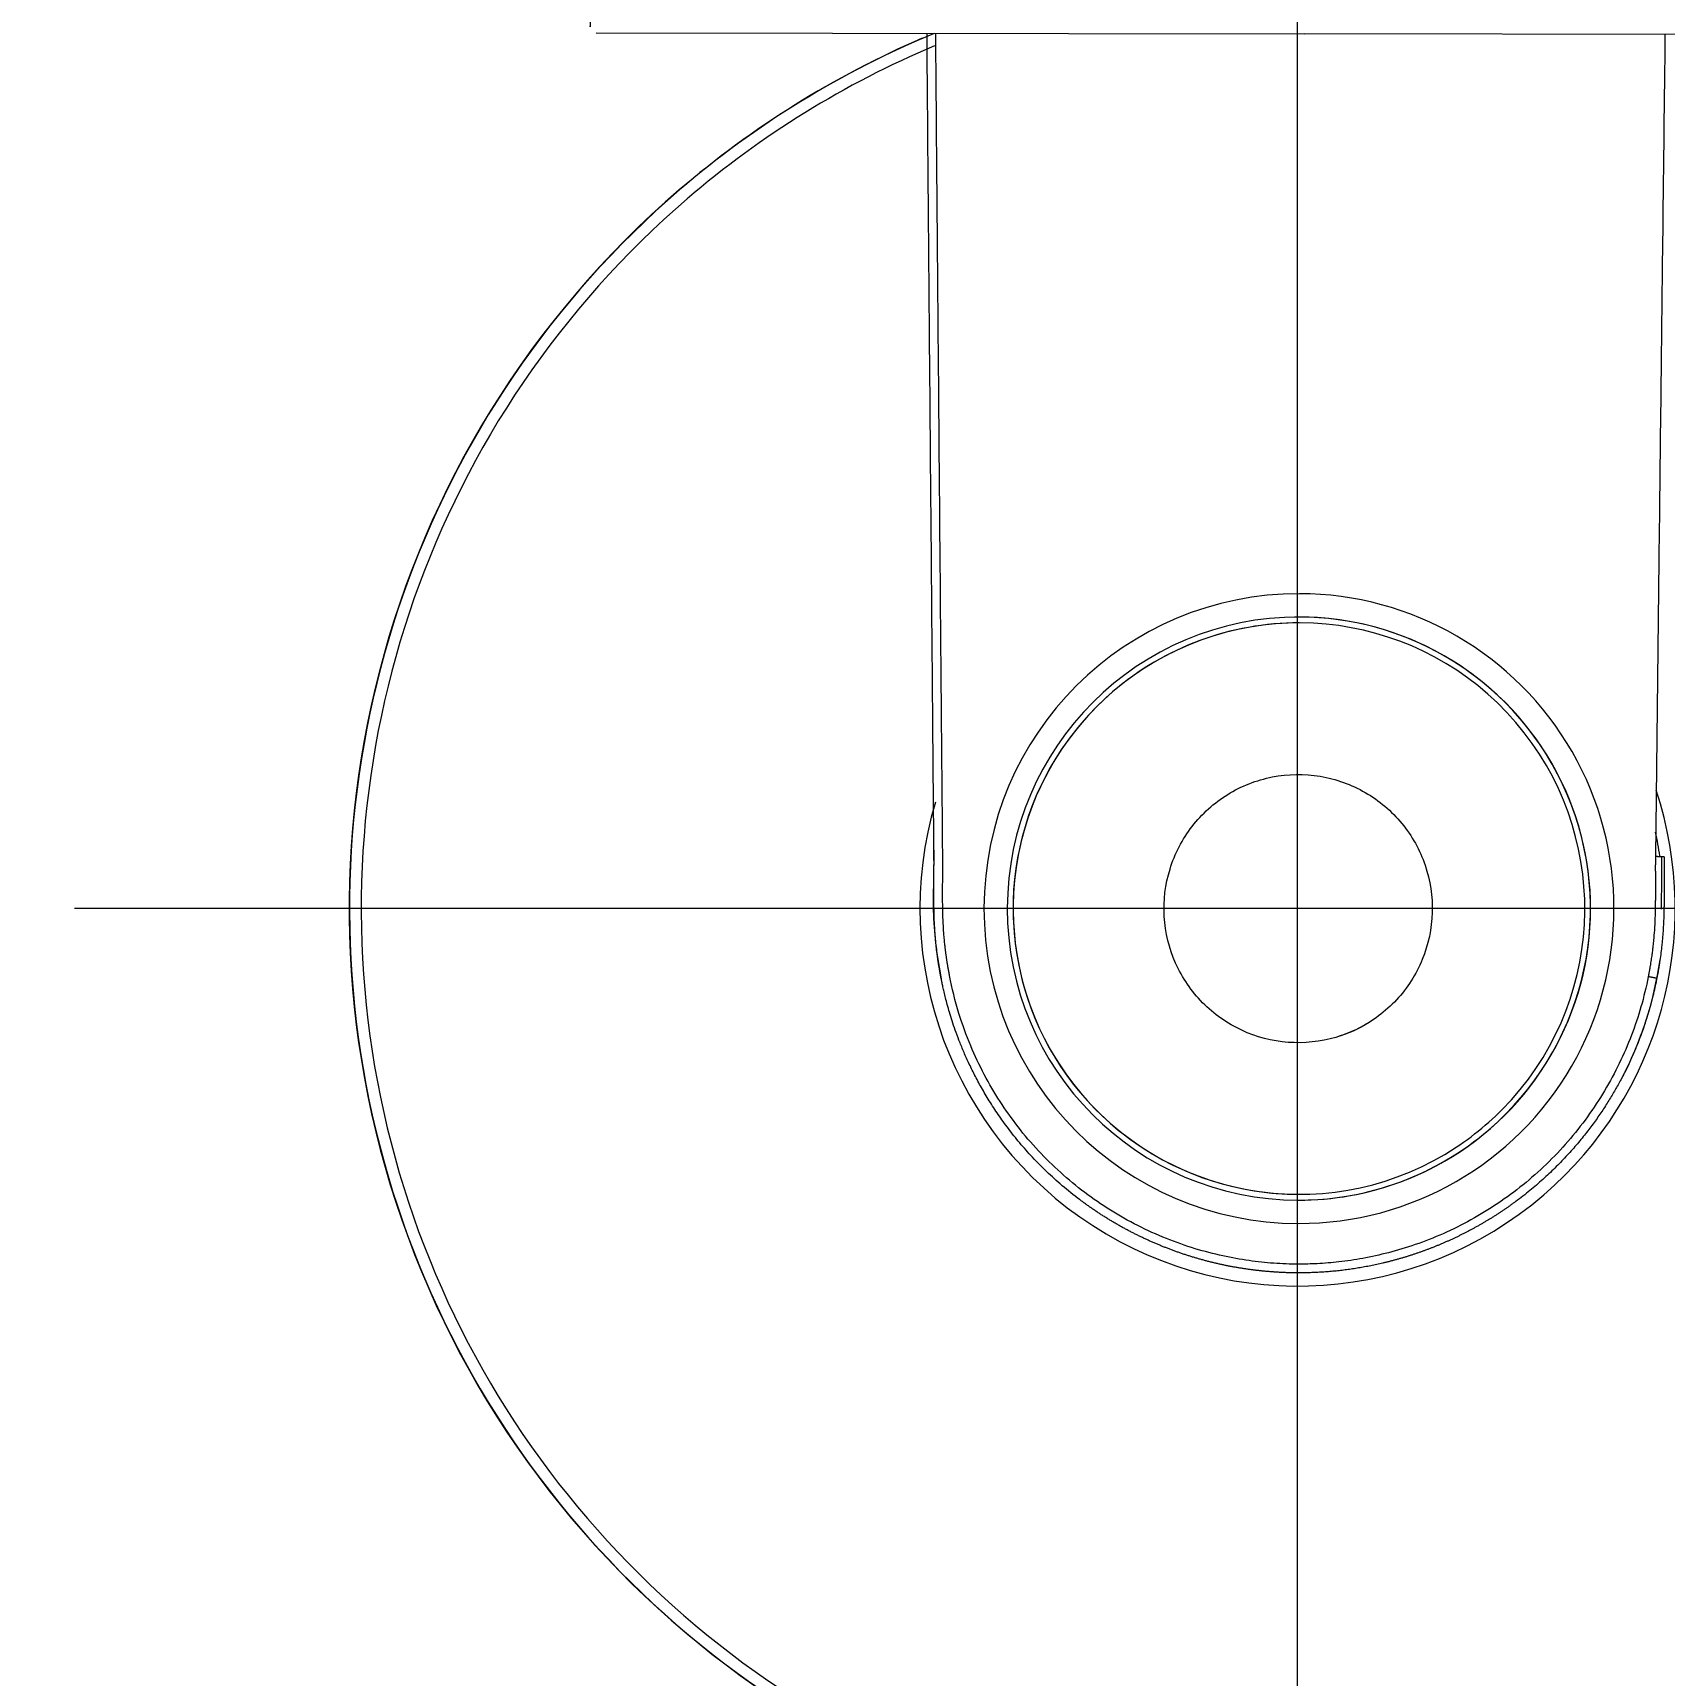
# Model space of a CAD drawing. Extents: x 16539 to 19738, y -91 to 2224.
# Drawn here: x 17392.9 to 17448.9, y 481.4 to 537.7 of the extents above; entities that cross this region are included whole.
import ezdxf
from ezdxf import colors
from ezdxf.entities.mleader import LeaderData, LeaderLine
from ezdxf.math import Vec2, Vec3

# ---------------------------------------------------------------- set-up
doc = ezdxf.new("R2010")
doc.units = 0
doc.header["$LTSCALE"] = 10
doc.header["$MEASUREMENT"] = 0
doc.header["$PDMODE"] = 3
doc.header["$PDSIZE"] = -10
doc.linetypes.add('CENTER2', pattern=[28.575, 19.05, -3.175, 3.175, -3.175])
doc.layers.get('0').update_dxf_attribs({"linetype": 'CONTINUOUS'})
doc.layers.get('DEFPOINTS').update_dxf_attribs({"linetype": 'CONTINUOUS'})
doc.layers.add('1', color=7, linetype='CONTINUOUS')
doc.layers.add('Cneter', color=1, linetype='CENTER2', lineweight=13)
doc.styles.add('Daelim Dimension', font='NanumGothic.ttf')
doc.dimstyles.new('DEFAULT', dxfattribs={"dimscale": 2, "dimtxt": 2, "dimasz": 2, "dimexe": 0, "dimexo": 2, "dimgap": 1, "dimtad": 1, "dimdec": 1, "dimzin": 9, "dimdsep": 46, "dimtxsty": 'Daelim Dimension', "dimcen": 0.5, "dimclrd": 5, "dimclre": 5, "dimclrt": 256, "dimadec": 1, "dimazin": 0, "dimtfac": 1, "dimtdec": 1, "dimtix": 1, "dimtmove": 0, "dimatfit": 3, "dimfxl": 1, "dimtolj": 1, "dimtzin": 1, "dimlwd": 9, "dimlwe": 9, "dimarcsym": 0})

# ---------------------------------------------------------------- blocks, each defined once
blk = doc.blocks.new('*D20')
at = {"color": 5, "lineweight": 9, "ltscale": 0.5, "transparency": 16777216}
for p, q in [((17390.359, 557.439), (17366.087, 557.439)), ((17368.087, 549.439), (17368.087, 515.69)), ((17390.359, 507.69), (17366.087, 507.69)), ((17368.087, 507.69), (17368.087, 465.475))]:
    blk.add_line(p, q, dxfattribs=at)
at = {"color": 5, "ltscale": 0.5, "transparency": 16777216}
for points in [[(17366.754, 549.439), (17369.42, 549.439), (17368.087, 557.439)], [(17366.754, 515.69), (17369.42, 515.69), (17368.087, 507.69)]]:
    blk.add_solid(points, dxfattribs=at)
at = {"layer": 'DEFPOINTS', "color": 0, "ltscale": 0.5, "transparency": 16777216}
for p in [(17368.087, 557.439), (17394.359, 557.439), (17394.359, 507.69)]:
    blk.add_point(p, dxfattribs=at)
at = {"color": 7, "ltscale": 0.5, "transparency": 16777216, "insert": (17355.229, 482.583), "char_height": 20, "attachment_point": 5, "rotation": 90, "style": 'Daelim Dimension'}
blk.add_mtext('\\A1;50', dxfattribs=at)

msp = doc.modelspace()

# ---------------------------------------------------------------- linework, layer by layer
at = {"layer": '1', "color": 7, "linetype": 'Continuous', "lineweight": 18}
for p, q in [((17412.246, 537.728), (17436.546, 537.69)), ((17489.185, 537.608), (17436.546, 537.69)), ((17430.956, 515.876), (17430.957, 515.876)), ((17429.061, 514.247), (17429.06, 514.247)), ((17424.069, 505.336), (17424.074, 505.336)), ((17443.626, 501.133), (17443.628, 501.133))]:
    msp.add_line(p, q, dxfattribs=at)
at = {"layer": '1', "color": 7, "linetype": 'Continuous', "lineweight": 13}
for p, q in [((17448.683, 519.643), (17448.565, 509.472)), ((17429.956, 515.122), (17429.954, 515.122))]:
    msp.add_line(p, q, dxfattribs=at)
at = {"layer": '1', "color": 7, "linetype": 'Continuous', "lineweight": 18}
for centre, major_axis, ratio, start_param, end_param in [((17412.077, 557.728), (0.031, 19.8), 0.001585, 2.555931, 4.712389), ((17436.28, 507.69), (0.051, 32.5), 0.999999, 0.408078, 0.711487), ((17436.291, 507.69), (-0.051, -32.5), 0.999999, 3.536368, 3.853079), ((17436.291, 507.69), (-0.051, -32.5), 0.999999, 3.853079, 6.994672), ((17436.28, 507.69), (-0.051, -32.5), 0.999999, 3.853079, 6.28315), ((17436.345, 507.69), (-0.017, -10.8), 0.999999, 3.141593, 6.283185), ((17436.345, 507.69), (0.015, 9.8), 0.999999, 3.980979, 6.866773), ((17436.345, 507.69), (-0.017, -10.8), 0.999999, 0, 3.141593), ((17436.343, 507.69), (-0.016, -10), 0.999999, 3.141593, 6.283185), ((17436.339, 507.69), (0.016, 10), 0.999999, 3.853079, 6.299251), ((17436.343, 507.69), (-0.016, -10), 0.999999, 0, 3.141593), ((17436.341, 507.69), (0.015, 9.8), 0.999999, 6.28315, 6.994672), ((17436.343, 507.69), (0.015, 9.8), 0.999999, 0.583587, 0.711487), ((17436.341, 507.69), (-0.015, -9.8), 0.999999, 3.853079, 6.28315), ((17436.343, 507.69), (0.015, 9.8), 0.999999, 0.711487, 0.839386), ((17436.345, 507.69), (-0.015, -9.8), 0.999999, 3.980979, 6.866773), ((17436.343, 507.69), (0.015, 9.8), 0.999999, 3.853079, 3.980979), ((17436.343, 507.69), (0.015, 9.8), 0.999999, 3.72518, 3.853079), ((17436.339, 507.69), (0.016, 10), 0.999999, 3.140821, 3.853079)]:
    msp.add_ellipse(centre, major_axis=major_axis, ratio=ratio, start_param=start_param, end_param=end_param, dxfattribs=at)
at = {"layer": '1', "color": 7, "linetype": 'Continuous', "lineweight": 13}
for centre, major_axis, start_param, end_param in [((17436.292, 507.69), (-0.05, -32.099), 3.541178, 3.853079), ((17436.292, 507.69), (-0.05, -32.099), 3.853079, 6.994672), ((17436.298, 507.69), (-0.02, -12.946), 0.711487, 1.891351), ((17436.298, 507.69), (-0.02, -12.946), 4.427942, 6.994672), ((17436.298, 507.69), (-0.02, -12.549), 1.716649, 1.782573), ((17436.298, 507.69), (-0.02, -12.549), 1.086171, 1.432728)]:
    msp.add_ellipse(centre, major_axis=major_axis, ratio=0.999999, start_param=start_param, end_param=end_param, dxfattribs=at)
for points, knots in [([(17423.743, 519.679), (17423.725, 521.797), (17423.691, 525.865), (17423.643, 531.457), (17423.611, 535.292), (17423.594, 537.297), (17423.591, 537.71)], [0, 0, 0, 0, 0.306396, 0.612792, 0.919188, 1, 1, 1, 1]), ([(17424.043, 519.681), (17424.025, 521.8), (17423.991, 525.868), (17423.944, 531.459), (17423.911, 535.293), (17423.894, 537.298), (17423.891, 537.709)], [0, 0, 0, 0, 0.306458, 0.612915, 0.919373, 1, 1, 1, 1]), ([(17448.892, 537.67), (17448.866, 535.462), (17448.801, 529.812), (17448.728, 523.56), (17448.683, 519.643)], [0, 0, 0, 0, 0.393267, 1, 1, 1, 1]), ([(17424.13, 509.51), (17424.123, 510.358), (17424.116, 511.205), (17424.101, 512.901), (17424.094, 513.748), (17424.072, 516.291), (17424.058, 517.986), (17424.043, 519.681)], [0, 0, 0, 0, 0.25, 0.25, 0.5, 0.5, 1, 1, 1, 1]), ([(17424.363, 505.392), (17424.359, 505.413), (17424.352, 505.454), (17424.34, 505.515), (17424.33, 505.575), (17424.319, 505.633), (17424.31, 505.69), (17424.3, 505.745), (17424.292, 505.799), (17424.283, 505.852), (17424.275, 505.903), (17424.268, 505.953), (17424.261, 506.002), (17424.254, 506.049), (17424.248, 506.095), (17424.242, 506.139), (17424.236, 506.182), (17424.231, 506.224), (17424.226, 506.264), (17424.221, 506.303), (17424.217, 506.34), (17424.213, 506.376), (17424.209, 506.411), (17424.205, 506.444), (17424.199, 506.499), (17424.188, 506.611), (17424.17, 506.816), (17424.149, 507.124), (17424.136, 507.427), (17424.131, 507.684), (17424.128, 507.851), (17424.127, 508.007), (17424.127, 508.166), (17424.127, 508.344), (17424.128, 508.532), (17424.129, 508.719), (17424.13, 508.891), (17424.131, 509.047), (17424.131, 509.186), (17424.131, 509.309), (17424.131, 509.415), (17424.13, 509.48), (17424.13, 509.51)], [0, 0, 0, 0, 0.015349, 0.030348, 0.044998, 0.0593, 0.073256, 0.086864, 0.100127, 0.113042, 0.12561, 0.137831, 0.149706, 0.161234, 0.172416, 0.183252, 0.193741, 0.203885, 0.213683, 0.223135, 0.232241, 0.241001, 0.249416, 0.257485, 0.265208, 0.28975, 0.339375, 0.414103, 0.514005, 0.55975, 0.600173, 0.635261, 0.673025, 0.716001, 0.764193, 0.809832, 0.851496, 0.889181, 0.922885, 0.952594, 0.978299, 1, 1, 1, 1]), ([(17448.565, 509.472), (17448.564, 509.448), (17448.564, 509.399), (17448.563, 509.324), (17448.563, 509.246), (17448.562, 509.166), (17448.562, 509.083), (17448.562, 509.004), (17448.563, 508.893), (17448.563, 508.713), (17448.564, 508.494), (17448.564, 508.277), (17448.563, 508.105), (17448.562, 507.921), (17448.56, 507.7), (17448.552, 507.368), (17448.534, 506.997), (17448.506, 506.655), (17448.486, 506.456), (17448.473, 506.345), (17448.465, 506.273), (17448.455, 506.195), (17448.444, 506.111), (17448.431, 506.021), (17448.417, 505.925), (17448.401, 505.822), (17448.384, 505.714), (17448.364, 505.599), (17448.342, 505.479), (17448.327, 505.397), (17448.319, 505.355)], [0, 0, 0, 0, 0.017538, 0.035708, 0.054512, 0.073953, 0.09403, 0.114739, 0.131229, 0.174637, 0.244905, 0.290624, 0.332174, 0.369557, 0.424411, 0.492335, 0.611094, 0.693901, 0.740846, 0.756866, 0.774391, 0.793422, 0.813961, 0.836006, 0.859561, 0.884625, 0.9112, 0.939286, 0.968884, 1, 1, 1, 1]), ([(17423.916, 506.324), (17423.916, 506.327), (17423.911, 506.367), (17423.897, 506.497), (17423.877, 506.711), (17423.858, 506.969), (17423.844, 507.229), (17423.836, 507.43), (17423.833, 507.579), (17423.831, 507.664), (17423.83, 507.743), (17423.829, 507.814), (17423.828, 507.877), (17423.828, 507.939), (17423.827, 508.025), (17423.827, 508.134), (17423.827, 508.268), (17423.827, 508.402), (17423.828, 508.542), (17423.829, 508.695), (17423.83, 508.848), (17423.83, 508.952), (17423.83, 508.997)], [0, 0, 0, 0, 0.003372, 0.045177, 0.146249, 0.244381, 0.335439, 0.437988, 0.469959, 0.501929, 0.533896, 0.557728, 0.581334, 0.604714, 0.627868, 0.677292, 0.72714, 0.777414, 0.828113, 0.883644, 0.949166, 1, 1, 1, 1])]:
    msp.add_open_spline(points, degree=3, knots=knots, dxfattribs=at)
at = {"layer": '1', "color": 7, "linetype": 'Continuous', "lineweight": 18}
for points, knots in [([(17423.829, 509.508), (17423.826, 509.909), (17423.82, 510.711), (17423.809, 511.915), (17423.799, 513.119), (17423.788, 514.387), (17423.777, 515.706), (17423.765, 517.063), (17423.754, 518.383), (17423.747, 519.251), (17423.743, 519.679)], [0, 0, 0, 0, 0.118368, 0.236738, 0.355107, 0.473476, 0.610592, 0.744052, 0.873855, 1, 1, 1, 1]), ([(17438.75, 503.784), (17438.395, 503.564), (17437.502, 503.164), (17435.967, 503.003), (17434.342, 503.426), (17432.97, 504.392), (17432.024, 505.779), (17431.626, 507.41), (17431.827, 509.076), (17432.6, 510.566), (17433.847, 511.689), (17435.41, 512.302), (17437.088, 512.326), (17438.668, 511.759), (17439.947, 510.674), (17440.764, 509.207), (17441.013, 507.548), (17440.663, 505.906), (17439.759, 504.492), (17438.666, 503.673), (17437.928, 503.376), (17437.697, 503.303)], [0, 0, 0, 0, 0.0417, 0.096648, 0.151596, 0.206544, 0.261492, 0.31644, 0.371388, 0.426336, 0.481284, 0.536232, 0.59118, 0.646128, 0.701076, 0.756023, 0.810971, 0.865919, 0.920867, 0.975815, 1, 1, 1, 1]), ([(17423.828, 509.689), (17423.82, 509.321), (17423.814, 508.586), (17423.792, 507.466), (17423.871, 506.558), (17423.98, 505.816), (17424.044, 505.46), (17424.079, 505.283)], [0, 0, 0, 0, 0.250415, 0.499593, 0.749845, 0.873659, 1, 1, 1, 1]), ([(17423.83, 508.997), (17423.83, 509.019), (17423.831, 509.082), (17423.831, 509.184), (17423.831, 509.299), (17423.831, 509.406), (17423.83, 509.474), (17423.83, 509.508)], [0, 0, 0, 0, 0.129462, 0.370137, 0.595444, 0.805396, 1, 1, 1, 1]), ([(17448.864, 509.468), (17448.864, 509.449), (17448.863, 509.408), (17448.863, 509.346), (17448.862, 509.281), (17448.862, 509.214), (17448.862, 509.145), (17448.862, 509.072), (17448.862, 508.971), (17448.862, 508.846), (17448.862, 508.704), (17448.863, 508.577), (17448.863, 508.411), (17448.863, 508.202), (17448.862, 507.99), (17448.86, 507.818), (17448.859, 507.705), (17448.857, 507.601), (17448.854, 507.514), (17448.852, 507.428), (17448.849, 507.341), (17448.845, 507.254), (17448.841, 507.167), (17448.836, 507.08), (17448.831, 506.993), (17448.826, 506.906), (17448.819, 506.819), (17448.812, 506.731), (17448.805, 506.643), (17448.797, 506.556), (17448.788, 506.468), (17448.772, 506.32), (17448.747, 506.109), (17448.718, 505.908), (17448.696, 505.771), (17448.685, 505.699), (17448.671, 505.615), (17448.654, 505.52), (17448.635, 505.412), (17448.62, 505.337), (17448.613, 505.298)], [0, 0, 0, 0, 0.014225, 0.029054, 0.044489, 0.06053, 0.077177, 0.09443, 0.112289, 0.149863, 0.183796, 0.214087, 0.240736, 0.302617, 0.364532, 0.392337, 0.425516, 0.446168, 0.466822, 0.487478, 0.508185, 0.528928, 0.549708, 0.570525, 0.591377, 0.612265, 0.633189, 0.654148, 0.675141, 0.696169, 0.71723, 0.738325, 0.802574, 0.869545, 0.884125, 0.901579, 0.921902, 0.945087, 0.971125, 1, 1, 1, 1]), ([(17424.068, 505.336), (17424.064, 505.356), (17424.057, 505.395), (17424.046, 505.453), (17424.036, 505.508), (17424.027, 505.559), (17424.019, 505.608), (17424.011, 505.654), (17424.004, 505.697), (17423.997, 505.738), (17423.991, 505.775), (17423.986, 505.809), (17423.981, 505.84), (17423.972, 505.9), (17423.959, 505.988), (17423.943, 506.105), (17423.929, 506.217), (17423.92, 506.29), (17423.916, 506.324)], [0, 0, 0, 0, 0.061488, 0.120022, 0.175595, 0.228197, 0.277823, 0.324466, 0.368123, 0.408788, 0.446459, 0.481132, 0.512805, 0.541477, 0.661361, 0.779257, 0.895148, 1, 1, 1, 1]), ([(17436.325, 495.195), (17436.305, 495.195), (17436.266, 495.195), (17436.207, 495.196), (17436.148, 495.197), (17436.089, 495.198), (17436.03, 495.199), (17435.971, 495.201), (17435.913, 495.202), (17435.854, 495.205), (17435.795, 495.207), (17435.736, 495.21), (17435.677, 495.213), (17435.618, 495.216), (17435.558, 495.22), (17435.499, 495.224), (17435.44, 495.228), (17435.381, 495.232), (17435.322, 495.237), (17435.263, 495.242), (17435.204, 495.247), (17435.145, 495.253), (17435.085, 495.259), (17435.026, 495.265), (17434.967, 495.271), (17434.908, 495.278), (17434.849, 495.285), (17434.789, 495.292), (17434.73, 495.3), (17434.671, 495.308), (17434.612, 495.316), (17434.552, 495.324), (17434.493, 495.333), (17434.434, 495.342), (17434.375, 495.351), (17434.316, 495.361), (17434.256, 495.371), (17434.197, 495.381), (17434.138, 495.391), (17434.079, 495.402), (17434.02, 495.413), (17433.961, 495.424), (17433.902, 495.436), (17433.843, 495.448), (17433.784, 495.46), (17433.725, 495.472), (17433.666, 495.485), (17433.607, 495.498), (17433.548, 495.512), (17433.489, 495.525), (17433.43, 495.539), (17433.371, 495.554), (17433.313, 495.568), (17433.254, 495.583), (17433.195, 495.598), (17433.137, 495.613), (17433.078, 495.629), (17433.019, 495.645), (17432.961, 495.661), (17432.903, 495.678), (17432.844, 495.695), (17432.786, 495.712), (17432.728, 495.729), (17432.669, 495.747), (17432.611, 495.765), (17432.553, 495.784), (17432.495, 495.802), (17432.437, 495.821), (17432.379, 495.84), (17432.321, 495.86), (17432.263, 495.88), (17432.206, 495.9), (17432.148, 495.92), (17432.09, 495.941), (17432.033, 495.962), (17431.975, 495.983), (17431.918, 496.005), (17431.861, 496.027), (17431.803, 496.049), (17431.746, 496.071), (17431.689, 496.094), (17431.632, 496.117), (17431.575, 496.14), (17431.518, 496.164), (17431.462, 496.188), (17431.405, 496.212), (17431.348, 496.237), (17431.292, 496.261), (17431.235, 496.286), (17431.179, 496.312), (17431.123, 496.337), (17431.067, 496.363), (17431.011, 496.39), (17430.955, 496.416), (17430.899, 496.443), (17430.843, 496.47), (17430.788, 496.498), (17430.732, 496.525), (17430.677, 496.553), (17430.622, 496.582), (17430.566, 496.61), (17430.511, 496.639), (17430.456, 496.668), (17430.402, 496.698), (17430.347, 496.727), (17430.292, 496.757), (17430.238, 496.788), (17430.183, 496.818), (17430.129, 496.849), (17430.075, 496.88), (17430.021, 496.912), (17429.967, 496.944), (17429.913, 496.976), (17429.86, 497.008), (17429.806, 497.041), (17429.753, 497.074), (17429.7, 497.107), (17429.647, 497.14), (17429.594, 497.174), (17429.541, 497.208), (17429.488, 497.242), (17429.436, 497.277), (17429.384, 497.312), (17429.331, 497.347), (17429.279, 497.382), (17429.227, 497.418), (17429.176, 497.454), (17429.124, 497.491), (17429.073, 497.527), (17429.021, 497.564), (17428.97, 497.601), (17428.919, 497.639), (17428.868, 497.676), (17428.633, 497.852), (17428.233, 498.174), (17427.696, 498.659), (17427.211, 499.15), (17426.774, 499.643), (17426.384, 500.133), (17426.036, 500.615), (17425.729, 501.086), (17425.459, 501.541), (17425.223, 501.98), (17425.018, 502.398), (17424.841, 502.794), (17424.69, 503.166), (17424.562, 503.512), (17424.454, 503.831), (17424.363, 504.123), (17424.288, 504.385), (17424.227, 504.618), (17424.177, 504.822), (17424.138, 504.994), (17424.108, 505.136), (17424.085, 505.246), (17424.073, 505.309), (17424.068, 505.336)], [0, 0, 0, 0, 0.003409, 0.00682, 0.010233, 0.013648, 0.017064, 0.020482, 0.023902, 0.027323, 0.030747, 0.034173, 0.037601, 0.041031, 0.044463, 0.047897, 0.051333, 0.054771, 0.058212, 0.061655, 0.065099, 0.068547, 0.071996, 0.075447, 0.078901, 0.082357, 0.085815, 0.089275, 0.092737, 0.096202, 0.099669, 0.103137, 0.106608, 0.110081, 0.113557, 0.117034, 0.120513, 0.123994, 0.127478, 0.130963, 0.13445, 0.13794, 0.141431, 0.144924, 0.14842, 0.151917, 0.155416, 0.158917, 0.16242, 0.165925, 0.169431, 0.17294, 0.17645, 0.179963, 0.183477, 0.186993, 0.190511, 0.194031, 0.197553, 0.201076, 0.204602, 0.208129, 0.211659, 0.21519, 0.218723, 0.222258, 0.225794, 0.229333, 0.232874, 0.236416, 0.23996, 0.243507, 0.247055, 0.250605, 0.254157, 0.257711, 0.261267, 0.264825, 0.268385, 0.271947, 0.27551, 0.279076, 0.282644, 0.286213, 0.289785, 0.293359, 0.296934, 0.300512, 0.304091, 0.307673, 0.311257, 0.314842, 0.31843, 0.32202, 0.325611, 0.329205, 0.332801, 0.336398, 0.339998, 0.3436, 0.347204, 0.35081, 0.354417, 0.358027, 0.361639, 0.365253, 0.368869, 0.372487, 0.376108, 0.37973, 0.383354, 0.38698, 0.390608, 0.394239, 0.397871, 0.401505, 0.405142, 0.40878, 0.412421, 0.416064, 0.419708, 0.423355, 0.427003, 0.430654, 0.434307, 0.437962, 0.441619, 0.445277, 0.448938, 0.452601, 0.456266, 0.459933, 0.463602, 0.467273, 0.511037, 0.552942, 0.592986, 0.631168, 0.667485, 0.701938, 0.734525, 0.765247, 0.794105, 0.8211, 0.846234, 0.869507, 0.890922, 0.910478, 0.928177, 0.944017, 0.957999, 0.970121, 0.980382, 0.988783, 0.995322, 1, 1, 1, 1]), ([(17436.326, 495.495), (17436.042, 495.495), (17435.477, 495.516), (17434.611, 495.608), (17433.711, 495.77), (17432.762, 496.018), (17431.783, 496.363), (17430.81, 496.805), (17429.873, 497.334), (17428.989, 497.941), (17428.163, 498.623), (17427.398, 499.376), (17426.702, 500.193), (17426.083, 501.067), (17425.538, 501.997), (17425.062, 503.004), (17424.651, 504.137), (17424.447, 504.954), (17424.363, 505.392)], [0, 0, 0, 0, 0.050495, 0.100865, 0.155053, 0.213397, 0.275673, 0.339812, 0.403759, 0.467284, 0.530858, 0.594575, 0.658298, 0.722084, 0.785343, 0.850175, 0.920476, 1, 1, 1, 1]), ([(17448.613, 505.298), (17448.609, 505.28), (17448.601, 505.238), (17448.586, 505.166), (17448.567, 505.073), (17448.542, 504.961), (17448.512, 504.828), (17448.475, 504.676), (17448.432, 504.505), (17448.38, 504.315), (17448.319, 504.106), (17448.249, 503.878), (17448.168, 503.632), (17448.074, 503.369), (17447.967, 503.089), (17447.845, 502.793), (17447.708, 502.481), (17447.552, 502.155), (17447.378, 501.815), (17447.183, 501.463), (17446.966, 501.099), (17446.726, 500.727), (17446.46, 500.346), (17446.168, 499.959), (17445.847, 499.568), (17445.497, 499.176), (17445.117, 498.783), (17444.704, 498.395), (17444.258, 498.012), (17443.914, 497.745), (17443.691, 497.582), (17443.602, 497.517), (17443.512, 497.454), (17443.422, 497.391), (17443.331, 497.33), (17443.24, 497.269), (17443.148, 497.209), (17443.056, 497.15), (17442.964, 497.091), (17442.871, 497.034), (17442.778, 496.977), (17442.684, 496.922), (17442.59, 496.867), (17442.495, 496.813), (17442.4, 496.76), (17442.305, 496.708), (17442.21, 496.656), (17442.114, 496.606), (17442.017, 496.556), (17441.921, 496.508), (17441.824, 496.46), (17441.727, 496.413), (17441.629, 496.367), (17441.531, 496.322), (17441.433, 496.277), (17441.334, 496.234), (17441.236, 496.192), (17441.137, 496.15), (17441.037, 496.109), (17440.938, 496.069), (17440.838, 496.031), (17440.738, 495.992), (17440.638, 495.955), (17440.537, 495.919), (17440.437, 495.884), (17440.336, 495.849), (17440.235, 495.816), (17440.133, 495.783), (17440.032, 495.751), (17439.93, 495.72), (17439.829, 495.69), (17439.727, 495.661), (17439.624, 495.633), (17439.522, 495.606), (17439.42, 495.579), (17439.317, 495.554), (17439.214, 495.529), (17439.112, 495.505), (17439.009, 495.482), (17438.906, 495.46), (17438.803, 495.439), (17438.7, 495.419), (17438.596, 495.399), (17438.493, 495.381), (17438.39, 495.363), (17438.286, 495.347), (17438.183, 495.331), (17438.079, 495.316), (17437.976, 495.302), (17437.873, 495.289), (17437.769, 495.276), (17437.666, 495.265), (17437.562, 495.254), (17437.459, 495.245), (17437.355, 495.236), (17437.252, 495.228), (17437.149, 495.221), (17437.046, 495.215), (17436.942, 495.209), (17436.839, 495.205), (17436.736, 495.201), (17436.633, 495.198), (17436.53, 495.196), (17436.427, 495.195), (17436.359, 495.195), (17436.325, 495.195)], [0, 0, 0, 0, 0.003107, 0.007404, 0.012893, 0.019572, 0.027443, 0.036503, 0.046754, 0.058194, 0.070824, 0.084642, 0.09965, 0.115846, 0.133231, 0.151805, 0.17157, 0.192526, 0.214673, 0.238012, 0.262544, 0.28827, 0.315189, 0.343301, 0.372607, 0.403106, 0.434796, 0.467678, 0.50175, 0.537011, 0.543397, 0.549778, 0.556153, 0.562522, 0.568885, 0.575243, 0.581594, 0.58794, 0.594279, 0.600613, 0.606941, 0.613263, 0.619579, 0.625889, 0.632193, 0.638492, 0.644784, 0.651071, 0.657352, 0.663627, 0.669896, 0.676159, 0.682416, 0.688668, 0.694914, 0.701154, 0.707388, 0.713617, 0.719839, 0.726057, 0.732268, 0.738474, 0.744674, 0.750869, 0.757058, 0.763242, 0.76942, 0.775593, 0.78176, 0.787922, 0.794078, 0.800229, 0.806375, 0.812515, 0.81865, 0.82478, 0.830904, 0.837023, 0.843136, 0.849244, 0.855346, 0.861442, 0.867533, 0.873618, 0.879698, 0.885771, 0.891839, 0.8979, 0.903955, 0.910004, 0.916047, 0.922083, 0.928113, 0.934137, 0.940154, 0.946165, 0.95217, 0.958169, 0.964161, 0.970148, 0.976129, 0.982104, 0.988074, 0.99404, 1, 1, 1, 1]), ([(17448.319, 505.355), (17448.251, 505.006), (17448.087, 504.327), (17447.755, 503.333), (17447.339, 502.37), (17446.835, 501.434), (17446.245, 500.538), (17445.577, 499.694), (17444.838, 498.914), (17444.035, 498.203), (17443.17, 497.563), (17442.253, 497.003), (17441.305, 496.532), (17440.356, 496.159), (17439.433, 495.88), (17438.555, 495.687), (17437.74, 495.567), (17437.003, 495.506), (17436.541, 495.495), (17436.326, 495.495)], [0, 0, 0, 0, 0.063309, 0.12444, 0.186739, 0.249993, 0.31386, 0.377816, 0.441569, 0.505155, 0.568951, 0.633135, 0.69656, 0.757389, 0.81476, 0.868347, 0.917521, 0.961623, 1, 1, 1, 1])]:
    msp.add_open_spline(points, degree=3, knots=knots, dxfattribs=at)
at = {"layer": '1', "color": 7, "linetype": 'Continuous', "lineweight": 13}
for points, weights in [([(17448.778, 509.469), (17448.72, 509.47), (17448.644, 509.471), (17448.565, 509.472)], [1.00000980246, 0.999137175091, 1.05652636024, 1.1721773579]), ([(17448.613, 505.297), (17448.613, 505.297), (17448.491, 505.321), (17448.319, 505.355)], [1.16804932757, 0.941456093061, 0.944012067303, 1.1757172503])]:
    msp.add_rational_spline(points, weights, degree=3, dxfattribs=at)
at = {"layer": '1', "color": 7, "linetype": 'Continuous', "lineweight": 18}
msp.add_open_spline([(17448.777, 509.469), (17448.773, 508.87), (17448.768, 508.271), (17448.764, 507.672)], degree=3, dxfattribs=at)
msp.add_rational_spline([(17448.864, 509.468), (17448.864, 509.468), (17448.836, 509.469), (17448.778, 509.469)], [1.17208685651, 1.05822815013, 1.00086913211, 1.00000980245], degree=3, dxfattribs=at)
at = {"layer": 'Cneter', "lineweight": 5, "ltscale": 0.5}
for p, q in [((17436.298, 515.5), (17436.298, 599.378)), ((17436.298, 465.751), (17436.298, 549.629)), ((17478.237, 507.69), (17394.359, 507.69))]:
    msp.add_line(p, q, dxfattribs=at)

# ---------------------------------------------------------------- dimensions: what is measured, and where the dimension line sits
at = {"color": 5, "ltscale": 0.5}
dim = msp.add_linear_dim(base=(17368.087, 557.439), p1=(17394.359, 507.69), p2=(17394.359, 557.439), angle=90, dimstyle='DEFAULT', override={"dimtxt": 10, "dimasz": 4, "dimexe": 1, "dimdec": 0, "dimclrt": 7}, dxfattribs=at)
dim.commit()
dim.dimension.update_dxf_attribs({"geometry": '*D20', "text_midpoint": (17368.087, 482.583), "dimtype": 160})

# ---------------------------------------------------------------- leaders
at = {"ltscale": 0.5}
ml = msp.add_multileader_mtext('Standard', dxfattribs=at)
ml.set_content('G1/2-14TH', color=256, style='Daelim Dimension')
ml.set_leader_properties(color=5)
ml.build(insert=Vec2(0, 0))
ml.multileader.update_dxf_attribs({"text_left_attachment_type": 6, "text_right_attachment_type": 6, "dogleg_length": 0.36, "arrow_head_size": 20})
ctx = ml.context
ctx.base_point, ctx.char_height, ctx.arrow_head_size, ctx.landing_gap_size, ctx.plane_origin = Vec3(17332.133, 422.826), 20, 20, 0.09, Vec3(17301.417, 364.808)
ctx.left_attachment, ctx.right_attachment, ctx.text_align_type = 6, 6, 2
notes = []
notes.append((ctx, [(1, (1, 1, 0), (17477.279, 422.826), (-1, 0), 0.36, [(0, [(17503.204, 515.354)], 0, [])])]))
ctx.mtext.insert, ctx.mtext.alignment, ctx.mtext.flow_direction = Vec3(17476.829, 446.826), 3, 5
for ctx, leaders in notes:
    for number, flags, end, landing, length, lines in leaders:
        leader = LeaderData()
        leader.index, (leader.has_last_leader_line, leader.has_dogleg_vector, leader.attachment_direction) = number, flags
        leader.last_leader_point, leader.dogleg_vector, leader.dogleg_length = Vec3(end), Vec3(landing), length
        for number, points, colour, breaks in lines:
            line = LeaderLine()
            line.index, line.vertices, line.color, line.breaks = number, Vec3.list(points), colors.encode_raw_color(colour), breaks
            leader.lines.append(line)
        ctx.leaders.append(leader)

doc.saveas('drawing.dxf')
